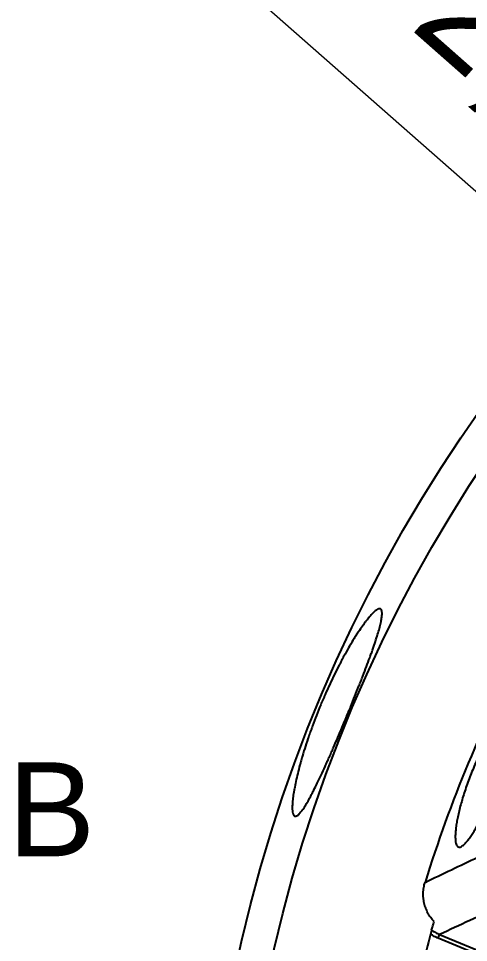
# Model space of a CAD drawing. Header units: millimetres. Extents: x -5 to 579, y 15 to 400.
# Drawn here: x 307.6 to 341.2, y 171.6 to 240.4 of the extents above; entities that cross this region are included whole.
import ezdxf

# ---------------------------------------------------------------- set-up
doc = ezdxf.new("R2010")
doc.units = ezdxf.units.MM
doc.layers.add('1', color=7, linetype='Continuous', true_color=0xffffff)
doc.styles.add('Arial', font='Arial')
doc.dimstyles.get("Standard").update_dxf_attribs({"dimtxt": 0.18, "dimasz": 0.18, "dimexe": 0.18, "dimexo": 0.0625, "dimgap": 0.09, "dimtad": 0, "dimtih": 1, "dimtoh": 1, "dimdec": 4, "dimzin": 0, "dimdsep": 46, "dimtxsty": 'Standard', "dimcen": 0.09, "dimadec": 0, "dimazin": 0, "dimtfac": 1, "dimtdec": 4, "dimtofl": 0, "dimtmove": 0, "dimatfit": 3, "dimfxl": 1, "dimtolj": 1, "dimtzin": 0, "dimarcsym": 0})

# ---------------------------------------------------------------- blocks, each defined once
blk = doc.blocks.new('_U2')
at = {"layer": '1', "color": 18, "linetype": 'Continuous', "lineweight": 13}
for p, q in [((395.371, 180.25), (313.956, 251.992)), ((472.362, 112.407), (395.371, 180.25)), ((472.362, 112.407), (399.872, 176.283))]:
    blk.add_line(p, q, dxfattribs=at)
at = {"layer": '1', "color": 18}
for points in [[(400.533, 177.034), (399.211, 175.533), (395.371, 180.25)], [(467.199, 115.623), (468.521, 117.124), (472.362, 112.407)]]:
    blk.add_solid(points, dxfattribs=at)
at = {"layer": 'Defpoints', "color": 0}
for p in [(395.371, 180.25), (472.362, 112.407)]:
    blk.add_point(p, dxfattribs=at)
at = {"layer": '1', "color": 18, "insert": (326.123, 259.749), "char_height": 8, "attachment_point": 1, "rotation": 318.61382, "style": 'Arial'}
blk.add_mtext('\\A1;%%c102,6', dxfattribs=at)

msp = doc.modelspace()

# ---------------------------------------------------------------- linework, layer by layer
at = {"layer": '1'}
for p, q in [((338.892, 171.971), (339.006, 172.244)), ((339.006, 172.244), (348.988, 168.08)), ((348.874, 167.807), (338.892, 171.971))]:
    msp.add_line(p, q, dxfattribs=at)
for radius in [112.5, 110.013]:
    msp.add_circle((433.866, 146.328), radius, dxfattribs=at)
for radius, start, end in [(100.471, 151.96704, 162.74833), (99, 164.80642, 167.61744)]:
    msp.add_arc((433.866, 146.328), radius, start, end, dxfattribs=at)
for points, knots in [([(330.468, 184.751), (330.366, 184.528), (330.268, 184.314), (330.076, 183.903), (329.889, 183.51), (329.711, 183.151), (329.603, 182.938), (329.582, 182.896), (329.539, 182.813), (329.518, 182.772), (329.455, 182.651), (329.414, 182.574), (329.293, 182.35), (329.216, 182.212), (329.069, 181.958), (328.998, 181.842), (328.897, 181.684), (328.864, 181.635), (328.816, 181.565), (328.8, 181.542), (328.768, 181.498), (328.753, 181.477), (328.677, 181.375), (328.62, 181.306), (328.514, 181.192), (328.415, 181.102), (328.331, 181.061), (328.283, 181.05), (328.274, 181.049), (328.255, 181.048), (328.229, 181.048), (328.205, 181.056), (328.159, 181.08), (328.107, 181.136), (328.072, 181.24), (328.051, 181.335), (328.045, 181.37), (328.038, 181.427), (328.036, 181.447), (328.033, 181.488), (328.031, 181.509), (328.025, 181.619), (328.024, 181.717), (328.032, 181.935), (328.04, 182.055), (328.065, 182.316), (328.082, 182.457), (328.115, 182.685), (328.128, 182.764), (328.145, 182.866), (328.148, 182.886), (328.155, 182.928), (328.166, 182.99), (328.177, 183.054), (328.217, 183.269), (328.289, 183.629), (328.38, 184.023), (328.48, 184.433), (328.535, 184.647), (328.604, 184.897), (328.611, 184.925), (328.627, 184.981), (328.634, 185.01), (328.658, 185.095), (328.706, 185.265), (328.757, 185.439), (328.861, 185.789), (328.934, 186.028), (329.09, 186.514), (329.173, 186.761), (329.303, 187.14), (329.348, 187.267), (329.405, 187.428), (329.417, 187.46), (329.44, 187.525), (329.452, 187.557), (329.487, 187.655), (329.511, 187.719), (329.63, 188.043), (329.728, 188.302), (329.931, 188.82), (330.035, 189.078), (330.196, 189.466), (330.251, 189.595), (330.334, 189.789), (330.375, 189.886), (330.418, 189.983), (330.446, 190.047), (330.46, 190.08), (330.587, 190.37), (330.702, 190.622), (330.932, 191.118), (331.164, 191.604), (331.399, 192.072), (331.533, 192.33), (331.547, 192.358), (331.577, 192.415), (331.621, 192.5), (331.724, 192.696), (331.812, 192.858), (331.986, 193.177), (332.215, 193.586), (332.439, 193.964), (332.577, 194.189), (332.604, 194.234), (332.659, 194.322), (332.74, 194.453), (332.82, 194.577), (332.977, 194.818), (333.078, 194.969), (333.273, 195.25), (333.368, 195.381), (333.505, 195.562), (333.549, 195.62), (333.615, 195.703), (333.637, 195.73), (333.679, 195.782), (333.7, 195.808), (333.804, 195.932), (333.882, 196.02), (334.029, 196.174), (334.097, 196.24), (334.225, 196.35), (334.283, 196.394), (334.351, 196.436), (334.364, 196.443), (334.39, 196.457), (334.427, 196.475), (334.461, 196.486), (334.524, 196.501), (334.598, 196.498), (334.649, 196.45), (334.678, 196.396), (334.686, 196.375), (334.697, 196.34), (334.7, 196.327), (334.704, 196.307), (334.705, 196.3), (334.707, 196.286), (334.717, 196.222), (334.72, 196.073), (334.7, 195.89), (334.668, 195.685), (334.646, 195.572), (334.605, 195.385), (334.589, 195.32), (334.555, 195.184), (334.537, 195.114), (334.478, 194.896), (334.389, 194.586), (334.279, 194.24), (334.159, 193.875), (334.093, 193.684), (334.005, 193.431), (333.987, 193.38), (333.951, 193.277), (333.896, 193.122), (333.838, 192.963), (333.721, 192.641), (333.638, 192.419), (333.467, 191.964), (333.377, 191.731), (333.238, 191.37), (333.191, 191.248), (333.13, 191.094), (333.118, 191.063), (333.094, 191.001), (333.057, 190.908), (333.02, 190.815), (332.897, 190.503), (332.696, 189.999), (332.489, 189.487), (332.33, 189.1), (332.277, 188.97), (332.197, 188.775), (332.17, 188.71), (332.116, 188.579), (332.089, 188.514), (331.953, 188.187), (331.845, 187.928), (331.63, 187.416), (331.522, 187.162), (331.307, 186.658), (331.2, 186.409), (331.066, 186.101), (331.04, 186.04), (330.986, 185.917), (330.907, 185.735), (330.775, 185.438), (330.672, 185.205), (330.595, 185.033), (330.569, 184.976), (330.518, 184.863), (330.493, 184.807), (330.468, 184.751)], [0, 0, 0, 0, 0.015625, 0.015625, 0.03125, 0.046875, 0.046875, 0.050781, 0.050781, 0.054687, 0.054687, 0.0625, 0.0625, 0.078125, 0.078125, 0.09375, 0.09375, 0.101562, 0.101562, 0.105469, 0.105469, 0.109375, 0.109375, 0.125, 0.125, 0.140625, 0.15625, 0.15625, 0.160156, 0.160156, 0.164062, 0.171875, 0.171875, 0.1875, 0.203125, 0.203125, 0.210937, 0.210937, 0.214844, 0.214844, 0.21875, 0.21875, 0.234375, 0.234375, 0.25, 0.25, 0.265625, 0.265625, 0.273437, 0.273437, 0.275391, 0.275391, 0.277344, 0.28125, 0.28125, 0.296875, 0.3125, 0.3125, 0.328125, 0.328125, 0.330078, 0.330078, 0.332031, 0.332031, 0.335937, 0.34375, 0.34375, 0.359375, 0.359375, 0.375, 0.375, 0.382812, 0.382812, 0.384766, 0.384766, 0.386719, 0.386719, 0.390625, 0.390625, 0.40625, 0.40625, 0.421875, 0.421875, 0.429687, 0.429687, 0.433594, 0.435547, 0.435547, 0.4375, 0.4375, 0.453125, 0.453125, 0.46875, 0.484375, 0.484375, 0.486328, 0.486328, 0.488281, 0.492187, 0.5, 0.5, 0.515625, 0.53125, 0.53125, 0.535156, 0.535156, 0.539062, 0.546875, 0.546875, 0.5625, 0.5625, 0.578125, 0.578125, 0.585937, 0.585937, 0.589844, 0.589844, 0.59375, 0.59375, 0.609375, 0.609375, 0.625, 0.625, 0.640625, 0.640625, 0.644531, 0.644531, 0.648437, 0.65625, 0.65625, 0.671875, 0.6875, 0.6875, 0.695312, 0.695312, 0.699219, 0.699219, 0.701172, 0.701172, 0.703125, 0.71875, 0.734375, 0.734375, 0.75, 0.75, 0.757812, 0.757812, 0.765625, 0.765625, 0.78125, 0.796875, 0.796875, 0.8125, 0.8125, 0.816406, 0.816406, 0.820312, 0.828125, 0.828125, 0.84375, 0.84375, 0.859375, 0.859375, 0.867187, 0.867187, 0.869141, 0.869141, 0.871094, 0.875, 0.875, 0.890625, 0.90625, 0.90625, 0.914062, 0.914062, 0.917969, 0.917969, 0.921875, 0.921875, 0.9375, 0.9375, 0.953125, 0.953125, 0.96875, 0.96875, 0.972656, 0.972656, 0.976562, 0.984375, 0.992187, 0.992187, 0.996094, 0.996094, 1, 1, 1, 1]), ([(340.172, 179.629), (340.175, 179.725), (340.187, 179.932), (340.228, 180.285), (340.291, 180.675), (340.375, 181.098), (340.48, 181.552), (340.607, 182.032), (340.754, 182.533), (340.92, 183.049), (341.104, 183.577), (341.304, 184.11), (341.519, 184.642), (341.746, 185.169), (341.983, 185.686), (342.228, 186.185), (342.476, 186.663), (342.727, 187.116), (342.976, 187.539), (343.222, 187.927), (343.42, 188.22), (343.575, 188.435), (343.726, 188.636), (343.908, 188.86), (344.077, 189.047), (344.205, 189.173), (344.327, 189.284), (344.467, 189.393), (344.616, 189.475), (344.743, 189.507), (344.848, 189.489), (344.928, 189.422), (344.974, 189.326), (344.998, 189.224), (345.014, 189.106), (345.017, 188.928), (344.996, 188.669), (344.95, 188.368), (344.88, 188.027), (344.786, 187.647), (344.671, 187.233), (344.535, 186.789), (344.381, 186.319), (344.209, 185.826), (344.023, 185.316), (343.825, 184.795), (343.616, 184.265), (343.398, 183.733), (343.175, 183.205), (342.948, 182.685), (342.719, 182.179), (342.49, 181.691), (342.264, 181.228), (342.041, 180.792), (341.824, 180.389), (341.615, 180.024), (341.415, 179.699), (341.226, 179.417), (341.048, 179.182), (340.912, 179.027), (340.809, 178.928), (340.712, 178.845), (340.6, 178.775), (340.502, 178.748), (340.432, 178.753), (340.384, 178.769), (340.34, 178.799), (340.289, 178.856), (340.236, 178.958), (340.2, 179.103), (340.182, 179.243), (340.17, 179.398), (340.169, 179.532), (340.172, 179.629)], [0, 0, 0, 0, 0.01561, 0.031294, 0.046982, 0.062521, 0.078058, 0.093704, 0.109218, 0.124664, 0.140201, 0.155747, 0.171173, 0.186643, 0.202229, 0.217702, 0.233179, 0.248802, 0.264369, 0.2799, 0.295546, 0.30339, 0.311248, 0.326861, 0.342517, 0.350413, 0.358318, 0.374013, 0.389687, 0.405478, 0.421272, 0.436956, 0.452668, 0.460592, 0.46851, 0.484294, 0.500102, 0.515796, 0.531389, 0.547029, 0.562712, 0.578237, 0.593749, 0.609368, 0.624869, 0.640303, 0.655827, 0.671363, 0.686786, 0.702255, 0.717847, 0.733329, 0.748813, 0.764445, 0.780046, 0.795594, 0.811242, 0.826984, 0.842621, 0.858292, 0.866195, 0.874111, 0.889794, 0.905525, 0.913409, 0.921313, 0.929211, 0.937125, 0.95281, 0.96851, 0.976415, 0.984322, 1, 1, 1, 1]), ([(338.587, 173.217), (338.498, 173.311), (338.415, 173.411), (338.3, 173.568), (338.264, 173.622), (338.212, 173.705), (338.195, 173.733), (338.162, 173.789), (338.145, 173.818), (338.067, 173.963), (338.014, 174.081), (337.922, 174.324), (337.885, 174.449), (337.841, 174.639), (337.828, 174.703), (337.807, 174.833), (337.799, 174.898), (337.781, 175.093), (337.774, 175.353), (337.801, 175.612), (337.834, 175.807), (337.848, 175.871), (337.878, 175.999), (337.896, 176.062), (337.915, 176.125)], [0, 0, 0, 0, 0.125, 0.125, 0.1875, 0.1875, 0.21875, 0.21875, 0.25, 0.25, 0.375, 0.375, 0.5, 0.5, 0.5625, 0.5625, 0.625, 0.625, 0.75, 0.875, 0.875, 0.9375, 0.9375, 1, 1, 1, 1]), ([(338.409, 172.575), (338.436, 172.674), (338.464, 172.776), (338.524, 172.99), (338.555, 173.101), (338.587, 173.217)], [0, 0, 0, 0, 0.5, 0.5, 1, 1, 1, 1]), ([(338.409, 172.575), (338.408, 172.571), (338.406, 172.566), (338.403, 172.556), (338.402, 172.552), (338.4, 172.544), (338.399, 172.54), (338.395, 172.526), (338.392, 172.515), (338.387, 172.498), (338.386, 172.491), (338.382, 172.479), (338.38, 172.472), (338.375, 172.452), (338.371, 172.437), (338.365, 172.415), (338.363, 172.407), (338.358, 172.391), (338.356, 172.383), (338.349, 172.359), (338.345, 172.342), (338.336, 172.309), (338.331, 172.292), (338.327, 172.274)], [0, 0, 0, 0, 0.125, 0.125, 0.1875, 0.1875, 0.25, 0.25, 0.375, 0.375, 0.4375, 0.4375, 0.5, 0.5, 0.625, 0.625, 0.6875, 0.6875, 0.75, 0.75, 0.875, 0.875, 1, 1, 1, 1])]:
    msp.add_open_spline(points, degree=3, knots=knots, dxfattribs=at)
for points in [[(337.915, 176.125), (339.215, 176.757), (340.529, 177.383), (341.857, 178.004)], [(343.513, 174.316), (341.993, 173.633), (340.491, 172.942), (339.006, 172.244)], [(338.892, 171.971), (338.792, 172.013), (338.598, 172.105), (338.415, 172.215), (338.327, 172.274)], [(338.409, 172.575), (338.501, 172.509), (338.693, 172.387), (338.899, 172.288), (339.006, 172.244)]]:
    msp.add_open_spline(points, degree=3, dxfattribs=at)

# ---------------------------------------------------------------- texts
at = {"layer": '1', "insert": (306.826, 178.071), "char_height": 7, "attachment_point": 7, "line_spacing_factor": 1.047437, "style": 'Arial'}
msp.add_mtext('\\fArial|b0|i0;\\W1.0000;B', dxfattribs=at)

# ---------------------------------------------------------------- dimensions: what is measured, and where the dimension line sits
at = {"layer": '1'}
dim = msp.add_diameter_dim_2p(p1=(472.362, 112.407), p2=(395.371, 180.25), dimstyle='Standard', override={"dimtxt": 8, "dimasz": 6, "dimexe": 2, "dimexo": 0, "dimgap": 4, "dimtad": 1, "dimtih": 0, "dimtoh": 0, "dimdec": 1, "dimlfac": 1, "dimzin": 8, "dimdsep": 44, "dimlunit": 2, "dimpost": '%%c<>', "dimtxsty": 'Arial', "dimsah": 1, "dimse1": 0, "dimse2": 0, "dimsd1": 0, "dimsd2": 0, "dimclrd": 18, "dimclre": 18, "dimclrt": 18, "dimtol": 0, "dimtm": -0.1, "dimtfac": 0.3125, "dimtdec": 2, "dimtofl": 1, "dimtmove": 0, "dimatfit": 2, "dimtzin": 8, "dimlwd": 13, "dimlwe": 13}, dxfattribs=at)
dim.commit()
dim.dimension.update_dxf_attribs({"geometry": '_U2', "text_midpoint": (330.339, 237.556), "dimtype": 163})

doc.saveas('drawing.dxf')
